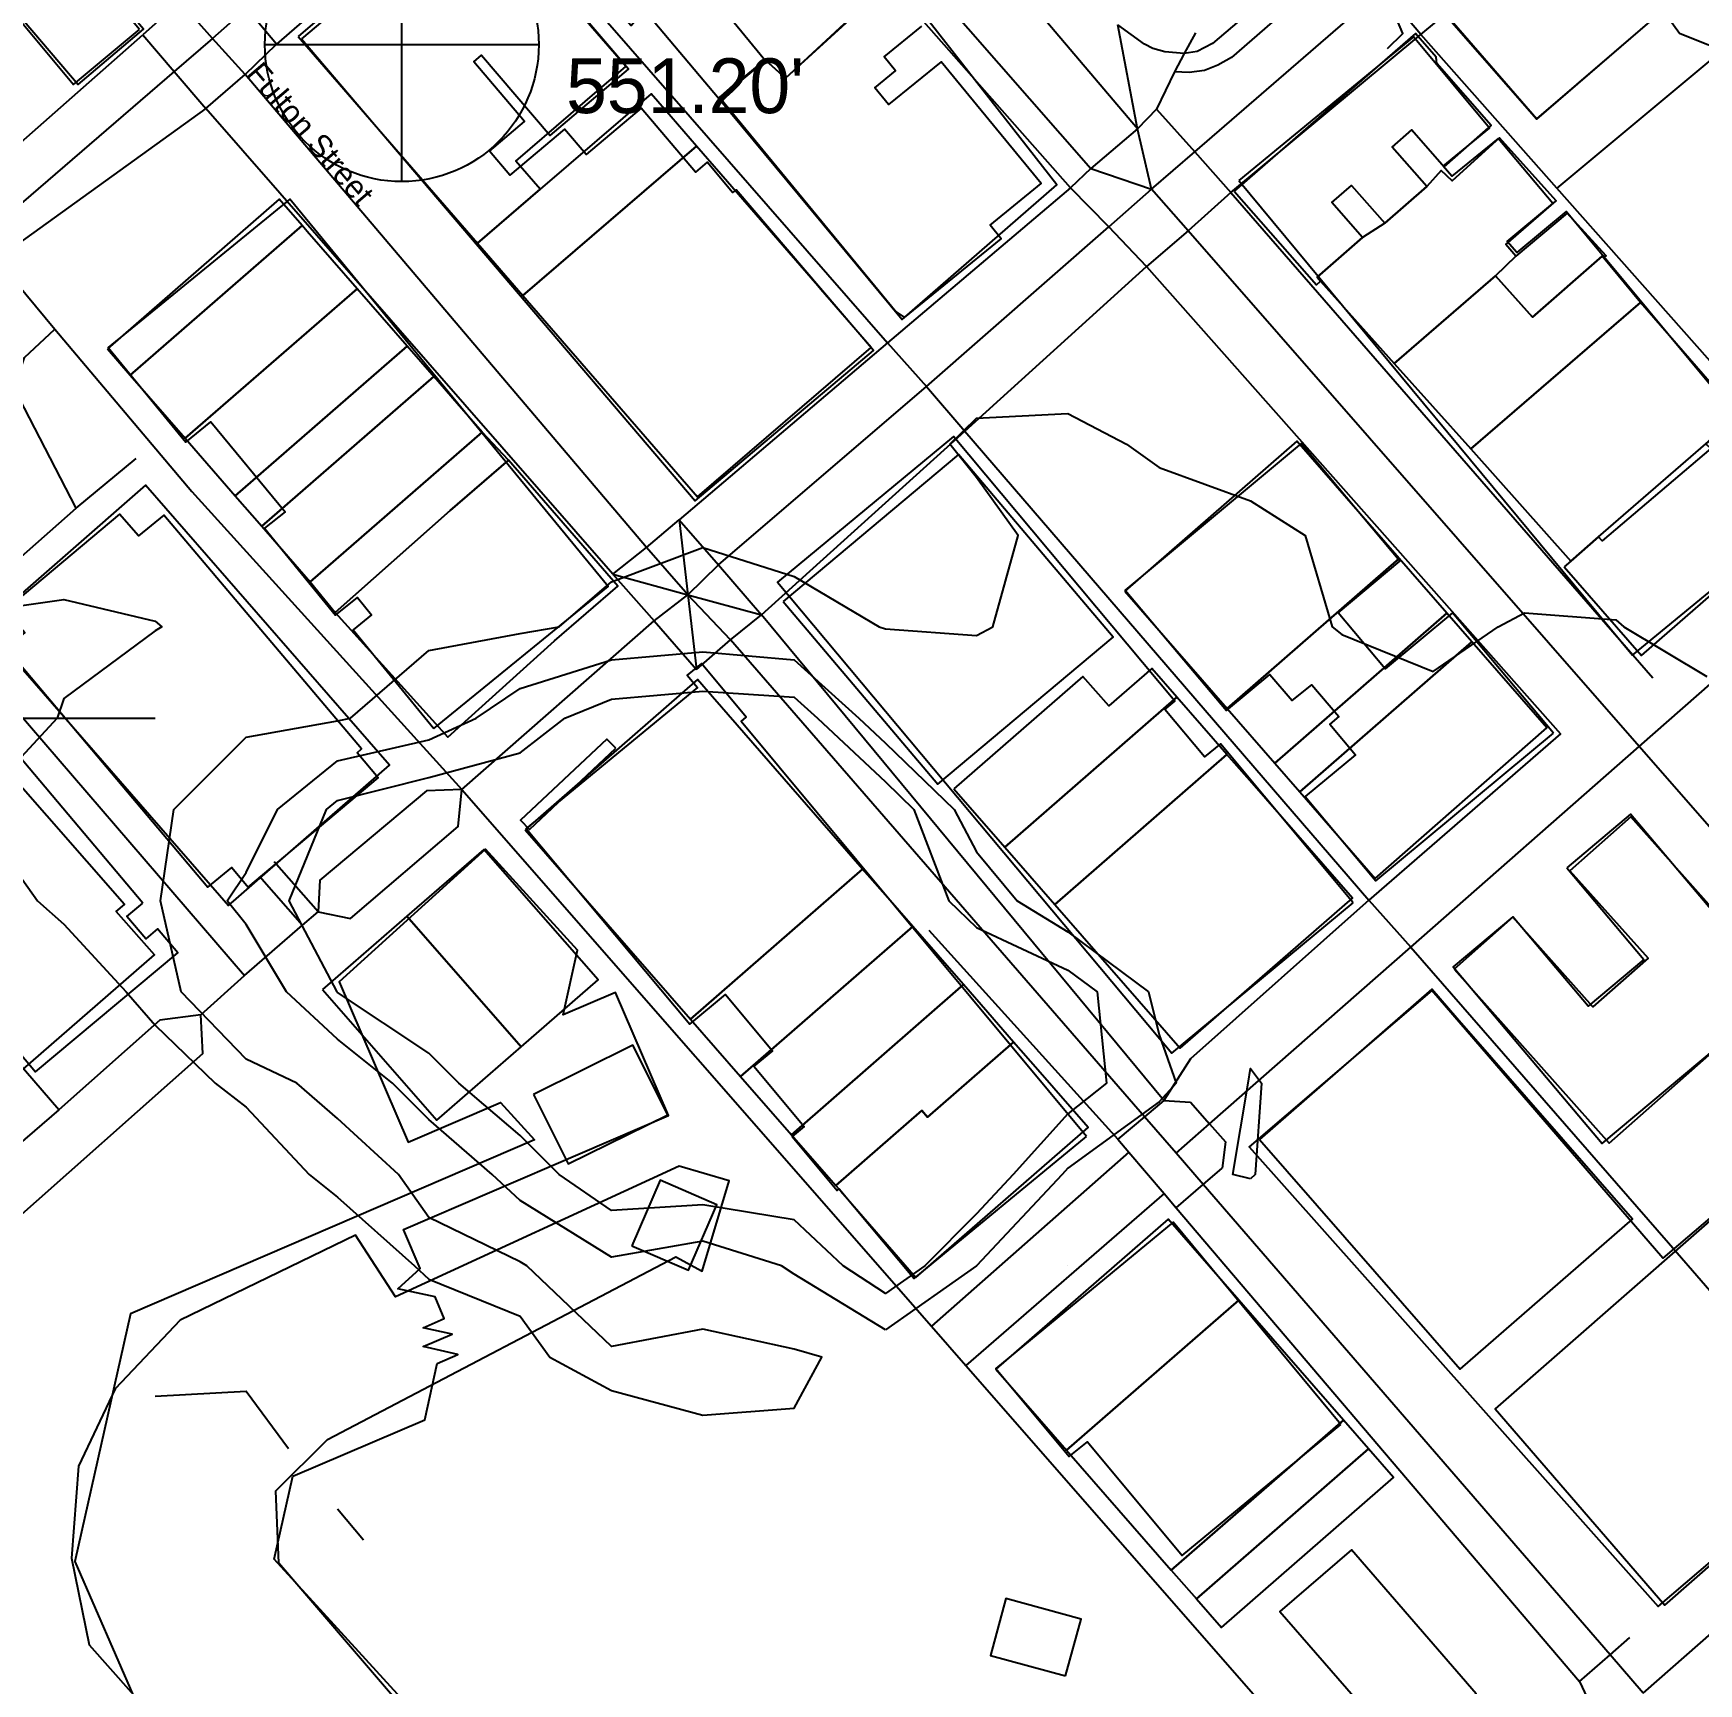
# Model space of a CAD drawing. Header units: metres. Extents: x 5999505 to 6749006, y 1851910 to 2460485.
# Drawn here: x 6329697 to 6330791, y 2150519 to 2151603 of the extents above; entities that cross this region are included whole.
import ezdxf

# ---------------------------------------------------------------- set-up
doc = ezdxf.new("R2010")
doc.units = ezdxf.units.M
for name, color, linetype in [('BENCHMARKS', 2, 'Continuous'), ('BM_LABELS', 2, 'Continuous'), ('BUILDINGS', 9, 'Continuous'), ('CL_LOCAL', 4, 'Continuous'), ('CL_MAJOR', 2, 'Continuous'), ('CL_TRAIL', 6, 'Continuous'), ('CONTOUR_1FT', 251, 'Continuous'), ('CONTOUR_INDEX', 150, 'Continuous'), ('CONTOUR_MAJOR', 92, 'Continuous'), ('ROAD_LABELS', 3, 'Continuous')]:
    doc.layers.add(name, color=color, linetype=linetype)

msp = doc.modelspace()

# ---------------------------------------------------------------- linework, layer by layer
at = {"layer": 'BENCHMARKS'}
for p, q in [((6329939.0609, 2151505.9739, 551.2), (6329939.0609, 2151685.9739, 551.2)), ((6329849.0609, 2151595.9739, 551.2), (6330029.0609, 2151595.9739, 551.2))]:
    msp.add_line(p, q, dxfattribs=at)
msp.add_circle((6329939.0609, 2151595.9739, 551.2), 90, dxfattribs=at)
at = {"layer": 'BUILDINGS'}
for points in [[(6329766.77, 2151605.8326), (6329663.1776, 2151729.7436), (6329656.6863, 2151724.336), (6329497.3798, 2151914.6044), (6329378.4751, 2151816.1934), (6329422.2906, 2151763.7691), (6329424.6497, 2151765.57), (6329444.9625, 2151741.3735), (6329453.224, 2151748.2227), (6329490.0765, 2151704.2297), (6329485.0592, 2151699.9022), (6329549.188, 2151623.2816), (6329602.5932, 2151667.6223), (6329627.8394, 2151637.56), (6329650.8537, 2151656.6662), (6329723.3966, 2151569.7826), (6329766.77, 2151605.8326)], [(6329999.1455, 2151712.34), (6330089.7765, 2151608.4881), (6330098.359, 2151618.7572), (6330147.6663, 2151560.4637), (6330178.0859, 2151585.6987), (6330191.352, 2151573.9756), (6330262.9309, 2151640.4858), (6330198.2052, 2151716.0174), (6330110.1481, 2151812.1657), (6329999.1455, 2151712.34)], [(6329623.5, 2151690.5686), (6329726.4741, 2151569.8665), (6329769.4102, 2151606.1749), (6329666.436, 2151726.8769), (6329623.5, 2151690.5686)], [(6329870.9953, 2151601.3332), (6329923.797, 2151540.4255), (6329988.8202, 2151465.4734), (6330030.0494, 2151500.9225), (6330013.9679, 2151519.477), (6330086.3032, 2151581.6845), (6330000.6414, 2151680.4711), (6329984.589, 2151698.989), (6329870.9953, 2151601.3332)], [(6329873.093, 2151599.8596), (6330131.9837, 2151296.2748), (6330249.1327, 2151395.0676), (6330158.8665, 2151500.6634), (6330156.5074, 2151498.8624), (6330139.6741, 2151518.6609), (6330132.0017, 2151512.1707), (6330096.3051, 2151554.333), (6330060.3024, 2151523.683), (6330046.0823, 2151540.5474), (6330010.0825, 2151510.2615), (6329996.7326, 2151526.0266), (6330019.7498, 2151545.4971), (6329986.3735, 2151584.7278), (6329991.3907, 2151589.0554), (6330036.6698, 2151536.256), (6330088.0173, 2151579.8864), (6329988.1757, 2151696.8479), (6329873.093, 2151599.8596)], [(6330787.9559, 2151636.0278), (6330731.9237, 2151699.8365), (6330629.2161, 2151610.7532), (6330684.9553, 2151546.9467), (6330787.9559, 2151636.0278)], [(6330630.2963, 2151610.271), (6330684.9571, 2151547.1651), (6330787.2443, 2151635.0142), (6330732.6129, 2151698.1196), (6330630.2963, 2151610.271)], [(6330147.6663, 2151560.4637), (6330267.8481, 2151415.2654), (6330369.646, 2151503.9544), (6330262.9309, 2151640.4858), (6330248.0127, 2151625.8999), (6330191.352, 2151573.9756), (6330178.0859, 2151585.6987), (6330147.6663, 2151560.4637)], [(6330486.1521, 2151499.7204), (6330540.1809, 2151438.1849), (6330542.9553, 2151440.6015), (6330540.6324, 2151443.2055), (6330570.5606, 2151469.2822), (6330550.3247, 2151492.2759), (6330563.2226, 2151503.4927), (6330585.0545, 2151478.5927), (6330612.7395, 2151502.722), (6330589.9493, 2151528.6856), (6330602.8474, 2151539.9388), (6330624.0697, 2151515.7356), (6330655.1193, 2151542.7863), (6330619.3806, 2151583.4919), (6330618.8891, 2151587.8649), (6330605.2147, 2151603.4139), (6330486.1521, 2151499.7204)], [(6330489.169, 2151506.6858), (6330747.9984, 2151194.7336), (6330866.0098, 2151291.7015), (6330704.3844, 2151486.3509), (6330671.9284, 2151459.3117), (6330665.5417, 2151466.6456), (6330695.6357, 2151491.5197), (6330659.6512, 2151534.4118), (6330629.2642, 2151509.5401), (6330623.4577, 2151516.1411), (6330653.8447, 2151541.0128), (6330603.9359, 2151601.1307), (6330489.169, 2151506.6858)], [(6329988.8202, 2151465.4734), (6330018.5741, 2151431.1511), (6330132.7288, 2151529.3126), (6330116.0086, 2151548.6005), (6330102.9747, 2151563.5984), (6330030.0494, 2151500.9225), (6329988.8202, 2151465.4734)], [(6330018.5741, 2151431.1511), (6330098.9538, 2151338.488), (6330133.3815, 2151298.7755), (6330247.5364, 2151396.9375), (6330214.415, 2151435.1464), (6330212.441, 2151437.4199), (6330148.8107, 2151510.7946), (6330132.7288, 2151529.3126), (6330018.5741, 2151431.1511)], [(6330540.6324, 2151443.2055), (6330542.9553, 2151440.6015), (6330591.3892, 2151386.43), (6330657.8833, 2151443.9903), (6330671.3525, 2151456.9864), (6330664.7345, 2151464.6863), (6330697.79, 2151493.3588), (6330660.5916, 2151534.7317), (6330629.3267, 2151506.445), (6330622.1146, 2151513.1668), (6330612.7395, 2151502.722), (6330585.0545, 2151478.5927), (6330570.5606, 2151469.2822), (6330540.6324, 2151443.2055)], [(6329745.5545, 2151396.0822), (6329760.6496, 2151378.7371), (6329873.6346, 2151477.0529), (6329858.5099, 2151494.3617), (6329745.5545, 2151396.0822)], [(6329960.2023, 2151146.5979), (6330074.6705, 2151239.9509), (6329865.484, 2151494.3407), (6329746.0018, 2151397.0251), (6329797.0632, 2151334.7117), (6329813.5832, 2151348.0463), (6329862.3276, 2151289.0288), (6329848.7588, 2151278.2184), (6329895.4672, 2151221.0381), (6329909.9212, 2151232.5694), (6329919.2049, 2151221.2066), (6329907.1101, 2151211.4762), (6329960.2023, 2151146.5979)], [(6330657.8833, 2151443.9903), (6330682.2476, 2151416.9944), (6330727.9669, 2151456.9222), (6330730.5191, 2151457.2653), (6330704.9911, 2151485.2901), (6330671.3525, 2151456.9864), (6330657.8833, 2151443.9903)], [(6329760.6496, 2151378.7371), (6329796.7912, 2151337.2625), (6329909.8058, 2151435.6146), (6329876.9148, 2151473.2759), (6329873.6346, 2151477.0529), (6329760.6496, 2151378.7371)], [(6330591.3892, 2151386.43), (6330641.6254, 2151330.4598), (6330753.123, 2151426.4248), (6330727.9669, 2151456.9222), (6330682.2476, 2151416.9944), (6330657.8833, 2151443.9903), (6330591.3892, 2151386.43)], [(6329796.7912, 2151337.2625), (6329829.6526, 2151299.5649), (6329942.6673, 2151397.9171), (6329926.2365, 2151416.7658), (6329909.8058, 2151435.6146), (6329796.7912, 2151337.2625)], [(6330641.6254, 2151330.4598), (6330707.3925, 2151256.5954), (6330725.6616, 2151272.4283), (6330796.1126, 2151333.6701), (6330817.6592, 2151352.5344), (6330753.123, 2151426.4248), (6330641.6254, 2151330.4598)], [(6329829.6526, 2151299.5649), (6329847.041, 2151279.5796), (6329960.0853, 2151377.968), (6329959.0981, 2151379.0684), (6329942.6673, 2151397.9171), (6329829.6526, 2151299.5649)], [(6329847.041, 2151279.5796), (6329878.9157, 2151243.0188), (6329991.9893, 2151341.4072), (6329975.5585, 2151360.2559), (6329960.0853, 2151377.968), (6329847.041, 2151279.5796)], [(6330703.0834, 2151252.8444), (6330753.886, 2151194.4305), (6330870.3528, 2151295.9983), (6330817.6592, 2151352.5344), (6330796.1126, 2151333.6701), (6330799.4273, 2151330.5118), (6330727.9849, 2151269.8607), (6330725.6616, 2151272.4283), (6330707.3925, 2151256.5954), (6330703.0834, 2151252.8444)], [(6329878.9157, 2151243.0188), (6329895.365, 2151222.8593), (6329970.8469, 2151289.8463), (6330009.2729, 2151322.9156), (6329991.9893, 2151341.4072), (6329878.9157, 2151243.0188)], [(6330564.3912, 2151032.0434), (6330477.0439, 2151136.522), (6330466.7163, 2151127.8691), (6330440.5987, 2151159.03), (6330447.09, 2151164.4377), (6330301.7082, 2151338.5678), (6330186.0481, 2151242.6752), (6330445.1906, 2150933.2663), (6330564.3912, 2151032.0434)], [(6330414.1906, 2151236.8676), (6330481.4255, 2151159.7867), (6330594.5281, 2151258.3593), (6330543.7824, 2151316.5182), (6330527.3512, 2151335.3665), (6330414.1906, 2151236.8676)], [(6330696.0025, 2151143.4618), (6330629.5462, 2151222.6474), (6330585.2882, 2151185.8752), (6330554.527, 2151222.5352), (6330594.9518, 2151256.4262), (6330530.2392, 2151333.7773), (6330414.5769, 2151237.5197), (6330481.0326, 2151158.3337), (6330509.653, 2151182.1275), (6330524.1635, 2151164.8968), (6330537.1431, 2151175.3483), (6330554.847, 2151154.4507), (6330548.9447, 2151149.4021), (6330565.7755, 2151129.2399), (6330532.7299, 2151101.8416), (6330579.1619, 2151046.4851), (6330696.0025, 2151143.4618)], [(6329895.365, 2151222.8593), (6329969.3274, 2151140.8796), (6330039.3283, 2151204.162), (6330081.1483, 2151240.1524), (6330009.2729, 2151322.9156), (6329970.8469, 2151289.8463), (6329895.365, 2151222.8593)], [(6330189.7538, 2151230.0478), (6330291.301, 2151109.942), (6330406.5274, 2151206.5303), (6330304.98, 2151326.6357), (6330189.7538, 2151230.0478)], [(6329664.8455, 2151214.055), (6329825.1474, 2151030.1507), (6329930.9047, 2151122.4826), (6329770.6327, 2151306.4589), (6329664.8455, 2151214.055)], [(6329679.0261, 2151199.5207), (6329811.6498, 2151042.2399), (6329827.288, 2151055.2177), (6329838.0248, 2151042.3867), (6329923.5979, 2151114.1326), (6329909.6677, 2151130.6307), (6329912.6189, 2151133.1549), (6329782.6023, 2151286.773), (6329766.0792, 2151273.0744), (6329753.5963, 2151287.3761), (6329678.6471, 2151224.645), (6329691.417, 2151209.6127), (6329679.0261, 2151199.5207)], [(6330481.4255, 2151159.7867), (6330512.895, 2151123.7398), (6330625.9687, 2151222.3491), (6330609.537, 2151241.161), (6330594.5281, 2151258.3593), (6330481.4255, 2151159.7867)], [(6330512.895, 2151123.7398), (6330529.326, 2151104.855), (6330642.4, 2151203.5008), (6330625.9687, 2151222.3491), (6330512.895, 2151123.7398)], [(6330529.326, 2151104.855), (6330578.8818, 2151048.0529), (6330691.6944, 2151146.9923), (6330642.4, 2151203.5008), (6330529.326, 2151104.855)], [(6329768.7786, 2151031.6709), (6329644.8616, 2151178.6861), (6329629.8125, 2151166.0676), (6329622.849, 2151174.4987), (6329563.8335, 2151125.1072), (6329572.5401, 2151114.8413), (6329550.9964, 2151096.4512), (6329698.414, 2150920.8441), (6329791.9534, 2150999.0774), (6329778.6033, 2151014.8425), (6329770.9307, 2151008.3524), (6329758.4508, 2151023.0182), (6329768.7786, 2151031.6709)], [(6330020.138, 2151080.025), (6330128.7998, 2150955.6004), (6330241.9341, 2151054.2077), (6330143.1719, 2151167.3369), (6330133.3018, 2151178.668), (6330020.138, 2151080.025)], [(6330389.0614, 2150878.3882), (6330162.1448, 2151151.1252), (6330165.392, 2151154.0111), (6330136.0844, 2151189.2033), (6330126.6448, 2151181.6354), (6330133.3184, 2151173.5709), (6330020.9073, 2151080.9289), (6330128.2741, 2150952.2553), (6330151.8777, 2150971.7211), (6330182.6357, 2150934.6966), (6330170.5378, 2150924.602), (6330203.6191, 2150885.0099), (6330195.6536, 2150878.5221), (6330225.2516, 2150842.9635), (6330226.4327, 2150844.046), (6330275.7649, 2150785.0244), (6330389.0614, 2150878.3882)], [(6330301.8841, 2151106.906), (6330335.3275, 2151068.5853), (6330448.5192, 2151167.1929), (6330432.059, 2151186.078), (6330403.7241, 2151161.3718), (6330386.7702, 2151180.807), (6330301.8841, 2151106.906)], [(6329534.7909, 2151092.8713), (6329661.1357, 2150948.8939), (6329664.6482, 2150951.9596), (6329690.312, 2150922.6949), (6329776.4988, 2150997.712), (6329751.386, 2151026.2803), (6329756.7284, 2151030.9329), (6329629.6576, 2151175.7168), (6329616.8478, 2151164.5725), (6329608.5161, 2151174.1072), (6329538.327, 2151113.0119), (6329546.8333, 2151103.3301), (6329534.7909, 2151092.8713)], [(6330335.3275, 2151068.5853), (6330368.2483, 2151030.8515), (6330481.4111, 2151129.4959), (6330464.9505, 2151148.3445), (6330448.5192, 2151167.1929), (6330335.3275, 2151068.5853)], [(6330079.6561, 2151133.6002), (6330073.8436, 2151139.4732), (6330017.143, 2151086.421), (6330022.9525, 2151080.1839), (6330079.6561, 2151133.6002)], [(6330368.2483, 2151030.8515), (6330450.5509, 2150936.5353), (6330563.8584, 2151034.9604), (6330497.8714, 2151110.6109), (6330481.4111, 2151129.4959), (6330368.2483, 2151030.8515)], [(6330704.6531, 2151054.9208), (6330755.4421, 2150994.7959), (6330718.8533, 2150964.1498), (6330669.2245, 2151022.809), (6330629.9805, 2150990.0004), (6330728.0752, 2150873.7838), (6330846.103, 2150972.5718), (6330746.555, 2151090.2562), (6330704.6531, 2151054.9208)], [(6330630.6413, 2150988.3931), (6330732.5319, 2150874.0749), (6330844.9375, 2150973.3823), (6330830.1576, 2150989.9597), (6330831.7656, 2150993.0775), (6330746.8038, 2151088.4338), (6330706.8068, 2151053.1192), (6330758.1152, 2150995.5749), (6330721.867, 2150963.579), (6330669.3103, 2151022.5535), (6330630.6413, 2150988.3931)], [(6329942.3945, 2151023.1413), (6330017.5867, 2150937.4018), (6330068.0876, 2150981.2939), (6329992.925, 2151067.0696), (6329942.3945, 2151023.1413)], [(6330128.7998, 2150955.6004), (6330161.7204, 2150917.8664), (6330274.8548, 2151016.4738), (6330258.3943, 2151035.3225), (6330241.9341, 2151054.2077), (6330128.7998, 2150955.6004)], [(6329887.0241, 2150975.1027), (6329962.1564, 2150889.2178), (6330017.5867, 2150937.4018), (6329942.3945, 2151023.1413), (6329887.0241, 2150975.1027)], [(6330161.7204, 2150917.8664), (6330195.1058, 2150879.6188), (6330308.2402, 2150978.2263), (6330291.3153, 2150997.625), (6330274.8548, 2151016.4738), (6330161.7204, 2150917.8664)], [(6330195.1058, 2150879.6188), (6330224.282, 2150846.2117), (6330280.805, 2150895.4794), (6330284.6083, 2150891.1521), (6330341.1904, 2150940.4922), (6330324.2361, 2150959.8911), (6330308.2402, 2150978.2263), (6330195.1058, 2150879.6188)], [(6330502.8644, 2150876.543), (6330634.666, 2150725.4621), (6330747.8873, 2150824.0707), (6330632.5461, 2150956.2661), (6330616.0563, 2150975.1513), (6330502.8644, 2150876.543)], [(6330025.6221, 2150906.0981), (6330048.5134, 2150860.364), (6330113.8651, 2150892.7749), (6330090.9738, 2150938.5089), (6330025.6221, 2150906.0981)], [(6330224.282, 2150846.2117), (6330227.5623, 2150842.4347), (6330276.9732, 2150785.8518), (6330390.1367, 2150884.423), (6330357.1573, 2150922.1937), (6330341.1904, 2150940.4922), (6330284.6083, 2150891.1521), (6330280.805, 2150895.4794), (6330224.282, 2150846.2117)], [(6329721.9789, 2150601.3569), (6329733.5534, 2150544.3567), (6330018.1288, 2150223.5936), (6330079.7741, 2150207.8316), (6330137.9558, 2150209.1732), (6330232.6264, 2150253.7946), (6330170.5054, 2150343.54), (6330124.2666, 2150329.8308), (6330082.4149, 2150336.4372), (6329858.1894, 2150598.0865), (6329856.3824, 2150645.5403), (6329890.3016, 2150679.229), (6330119.2216, 2150799.4186), (6330136.4328, 2150789.8839), (6330154.2106, 2150849.2273), (6330121.2934, 2150858.8913), (6329934.9434, 2150773.0838), (6329908.6985, 2150813.6757), (6329793.5115, 2150757.829), (6329750.6179, 2150712.6003), (6329726.6676, 2150661.7909), (6329721.9789, 2150601.3569)], [(6330090.1519, 2150806.5752), (6330127.5302, 2150790.6125), (6330146.0512, 2150833.4208), (6330108.9689, 2150849.7452), (6330090.1519, 2150806.5752)], [(6330556.3005, 2150689.1521), (6330446.0365, 2150822.2167), (6330329.4927, 2150725.9667), (6330377.6622, 2150668.0471), (6330389.7571, 2150677.7777), (6330451.8545, 2150602.9963), (6330556.3005, 2150689.1521)], [(6330329.5477, 2150725.5294), (6330375.9687, 2150672.3571), (6330489.1325, 2150770.9651), (6330459.1723, 2150805.2886), (6330442.7115, 2150824.1372), (6330329.5477, 2150725.5294)], [(6330375.9687, 2150672.3571), (6330444.7725, 2150593.4794), (6330557.9657, 2150692.0874), (6330492.0936, 2150767.5549), (6330489.1325, 2150770.9651), (6330375.9687, 2150672.3571)], [(6330444.7725, 2150593.4794), (6330461.2624, 2150574.5941), (6330574.4263, 2150673.2024), (6330557.9657, 2150692.0874), (6330444.7725, 2150593.4794)], [(6330461.2624, 2150574.5941), (6330477.7233, 2150555.7454), (6330590.8873, 2150654.3538), (6330574.4263, 2150673.2024), (6330461.2624, 2150574.5941)], [(6330375.3053, 2150523.8931), (6330385.5764, 2150561.3083), (6330336.1625, 2150574.8212), (6330325.8914, 2150537.406), (6330375.3053, 2150523.8931)]]:
    msp.add_lwpolyline(points, close=True, dxfattribs=at)
for points in [[(6330129.2858, 2151645.0802), (6330177.7373, 2151586.0656), (6330147.939, 2151561.5537), (6330263.9932, 2151420.4306), (6330269.5306, 2151416.7443), (6330332.9575, 2151468.2854), (6330325.7069, 2151477.4469), (6330359.3383, 2151504.8401), (6330359.3383, 2151504.8401), (6330293.4759, 2151584.7497), (6330258.9594, 2151556.6357), (6330249.9657, 2151567.6319), (6330263.5373, 2151578.8066), (6330255.9937, 2151587.9705), (6330280.7747, 2151608.1549)], [(6330098.5737, 2150334.3018), (6329855.1919, 2150600.6233), (6329867.3628, 2150655.1342), (6329954.1173, 2150692.2835), (6329962.3347, 2150729.3514), (6329975.8618, 2150735.0652), (6329953.0478, 2150740.35), (6329972.1634, 2150748.5664), (6329953.1497, 2150752.7277), (6329966.9729, 2150758.8032), (6329960.9362, 2150773.0518), (6329936.3641, 2150778.3511), (6329951.1263, 2150791.7003), (6329940.2012, 2150817.2755), (6330114.3008, 2150892.298), (6330079.507, 2150973.0447), (6330045.1004, 2150958.4008), (6330054.5347, 2151000.9198), (6329994.1284, 2151067.3145), (6329897.8777, 2150980.0011), (6329943.312, 2150874.7736), (6330003.8937, 2150900.8522), (6330026.2558, 2150876.2752), (6329760.6951, 2150761.9586), (6329760.6951, 2150761.9586), (6329724.1879, 2150599.1542), (6329777.683, 2150476.3845)], [(6330841.38, 2150861.2038), (6330767.8972, 2150798.4578), (6330616.0799, 2150974.4594), (6330495.9673, 2150871.6847), (6330764.8463, 2150569.4802), (6330764.8463, 2150569.4802), (6330941.3242, 2150720.2157)], [(6330830.363, 2150850.6632), (6330657.573, 2150699.352), (6330657.573, 2150699.352), (6330769.0731, 2150570.3193), (6330943.0742, 2150722.7863)]]:
    msp.add_lwpolyline(points, dxfattribs=at)
at = {"layer": 'CL_LOCAL'}
for points in [[(6329660.1569, 2152091.9861), (6329944.6768, 2151759.3899), (6329966.2125, 2151734.2007), (6329987.4628, 2151709.924), (6330075.7739, 2151609.0403), (6330258.3757, 2151400.125), (6330283.8962, 2151371.2261)], [(6329359.0525, 2151823.9629), (6329470.2999, 2151693.9803), (6329642.3369, 2151490.9006), (6329661.5782, 2151468.2058), (6329672.6924, 2151454.971), (6329710.9353, 2151408.9281), (6329801.1326, 2151302.2391), (6329978.51, 2151106.5446)], [(6329966.2125, 2151734.2007), (6329836.8904, 2151619.6722), (6329814.6625, 2151599.9768)], [(6330635.0797, 2151696.7722), (6330598.6157, 2151684.8023), (6330588.4636, 2151683.2109), (6330578.9206, 2151680.8499), (6330569.7217, 2151677.576), (6330561.3307, 2151672.7663), (6330498.2686, 2151619.1464), (6330471.8863, 2151596.6449), (6330461.8516, 2151591.5211), (6330453.3712, 2151590.0981), (6330440.4868, 2151591.2234), (6330432.7686, 2151593.3984), (6330427.1071, 2151596.2483), (6330409.6296, 2151608.9889)], [(6330904.7354, 2151268.52), (6330698.298, 2151501.692), (6330608.8135, 2151602.729), (6330583.6804, 2151632.4254)], [(6330855.8897, 2151633.4317), (6330698.298, 2151501.692)], [(6330422.4888, 2151540.6193), (6330409.6296, 2151608.9889)], [(6329725.1173, 2151291.47), (6329687.6196, 2151363.9386), (6329686.946, 2151378.2159), (6329691.1775, 2151390.3047), (6329710.9353, 2151408.9281)], [(6330283.8962, 2151371.2261), (6330309.0334, 2151342.0391), (6330574.5735, 2151033.7074), (6330602.1592, 2151002.8622)], [(6329523.0311, 2151116.6696), (6329637.594, 2151214.2068), (6329725.1173, 2151291.47), (6329764.3894, 2151324.0587)], [(6329637.594, 2151214.2068), (6329835.582, 2150984.1914)], [(6329978.51, 2151106.5446), (6330287.2889, 2150753.8377), (6330309.8756, 2150728.0212), (6330609.4857, 2150385.4417)], [(6329884.1037, 2151026.1335), (6329855.1278, 2151058.884)], [(6329845.6448, 2151049.6054), (6329873.8034, 2151017.2621)], [(6330602.1592, 2151002.8622), (6330771.525, 2150808.44)], [(6330771.525, 2150808.44), (6330795.9994, 2150780.4968), (6330828.4822, 2150742.8399), (6330885.7683, 2150678.0018)], [(6330598.2678, 2150471.8193), (6330610.5158, 2150482.3497), (6330623.6197, 2150493.6377), (6330645.194, 2150512.2104), (6330563.1548, 2150606.7058), (6330516.2286, 2150566.3149), (6330598.2678, 2150471.8193)]]:
    msp.add_lwpolyline(points, dxfattribs=at)
at = {"layer": 'CL_MAJOR'}
for points in [[(6329790.6952, 2152208.4698), (6329808.228, 2152188.3012), (6329917.7653, 2152060.519), (6329944.1494, 2152029.8651), (6329974.6363, 2151995.6824), (6330079.6655, 2151875.4014), (6330121.8713, 2151826.6322), (6330209.081, 2151723.6463), (6330392.0048, 2151514.6565), (6330431.8045, 2151501.0407)], [(6330447.9909, 2150867.4915), (6330427.2057, 2150891.4363), (6330155.1145, 2151204.884), (6330127.0499, 2151234.4228), (6330099.7899, 2151265.5934), (6329836.0644, 2151576.3177), (6329814.6625, 2151599.9768), (6329793.2649, 2151624.1456), (6329517.1336, 2151936.3223), (6329502.0075, 2151953.413)], [(6330422.4888, 2151540.6193), (6330340.1541, 2151637.9213), (6330284.5256, 2151700.8174)], [(6330447.9909, 2150867.4915), (6330469.9516, 2150886.7526), (6330602.1592, 2151002.8622), (6330752.3706, 2151134.7348), (6330904.7354, 2151268.52), (6331001.1949, 2151353.2138), (6331056.7445, 2151401.9814), (6331352.8483, 2151661.9811)], [(6330431.8045, 2151501.0407), (6330460.166, 2151525.4555), (6330583.6804, 2151632.4254)], [(6329814.6625, 2151599.9768), (6329789.4882, 2151578.3398), (6329661.5782, 2151468.2058), (6329521.5201, 2151359.7744), (6329500.3017, 2151345.2773)], [(6330431.8045, 2151501.0407), (6330422.4888, 2151540.6193)], [(6329978.51, 2151106.5446), (6330105.019, 2151217.3106), (6330127.0499, 2151234.4228), (6330147.198, 2151254.2083), (6330283.8962, 2151371.2261), (6330403.733, 2151476.2595), (6330431.8045, 2151501.0407)], [(6330943.0531, 2150916.8015), (6330752.3706, 2151134.7348), (6330455.813, 2151473.5743), (6330431.8045, 2151501.0407)], [(6329884.1037, 2151026.1335), (6329905.2828, 2151021.6266), (6329976.1704, 2151082.2073), (6329978.51, 2151106.5446)], [(6329978.51, 2151106.5446), (6329955.2643, 2151105.6438), (6329885.1537, 2151046.8771), (6329884.1037, 2151026.1335)], [(6329806.9141, 2150958.287), (6329835.582, 2150984.1914), (6329873.8034, 2151017.2621), (6329884.1037, 2151026.1335)], [(6329649.6888, 2150818.7225), (6329677.454, 2150816.8553), (6329808.2581, 2150932.9), (6329806.9141, 2150958.287)], [(6329806.9141, 2150958.287), (6329780.1305, 2150954.7941), (6329713.5635, 2150895.853)], [(6329713.5635, 2150895.853), (6329652.8246, 2150843.6357), (6329649.6888, 2150818.7225)], [(6330754.8271, 2150512.6941), (6330733.1422, 2150537.7747), (6330465.8145, 2150846.8841), (6330447.9909, 2150867.4915)], [(6330754.8271, 2150512.6941), (6330846.5944, 2150593.0205)]]:
    msp.add_lwpolyline(points, dxfattribs=at)
at = {"layer": 'CL_TRAIL'}
for points in [[(6330105.7846, 2151812.4929), (6329987.4628, 2151709.924), (6329856.7701, 2151596.2077)], [(6330378.6257, 2151501.951), (6330194.0889, 2151710.7722)], [(6330483.918, 2151498.865), (6330608.8135, 2151602.729), (6330740.1696, 2151711.9653)], [(6330572.7802, 2151664.6262), (6330484.2656, 2151587.5506), (6330475.4616, 2151582.4167), (6330466.7016, 2151579.0663), (6330456.6102, 2151577.7294), (6330446.9732, 2151578.209)], [(6329815.9371, 2151644.4198), (6329793.2649, 2151624.1456), (6329768.9688, 2151602.3922)], [(6329856.7701, 2151596.2077), (6329836.8904, 2151619.6722), (6329815.9371, 2151644.4198)], [(6329508.9737, 2151373.4579), (6329642.3369, 2151490.9006), (6329768.9688, 2151602.3922)], [(6329768.9688, 2151602.3922), (6329789.4882, 2151578.3398), (6329810.2108, 2151554.0309)], [(6329810.2108, 2151554.0309), (6329836.0644, 2151576.3177), (6329856.7701, 2151596.2077)], [(6330460.6916, 2151603.6907), (6330453.3712, 2151590.0981), (6330446.9732, 2151578.209)], [(6330446.9732, 2151578.209), (6330434.9911, 2151553.6232)], [(6329810.2108, 2151554.0309), (6329672.6924, 2151454.971), (6329526.5357, 2151349.6846), (6329482.9073, 2151311.2342), (6329412.5538, 2151247.9561), (6329379.2325, 2151215.6829), (6329366.148, 2151203.2303), (6329248.3757, 2151103.9731), (6329250.6747, 2151077.1947)], [(6330077.6678, 2151248.0815), (6329810.2108, 2151554.0309)], [(6330434.9911, 2151553.6232), (6330422.4888, 2151540.6193), (6330392.0048, 2151514.6565), (6330378.6257, 2151501.951)], [(6330434.9911, 2151553.6232), (6330460.166, 2151525.4555), (6330483.918, 2151498.865), (6330455.813, 2151473.5743), (6330428.5447, 2151450.2427), (6330403.733, 2151476.2595), (6330378.6257, 2151501.951)], [(6330378.6257, 2151501.951), (6330258.3757, 2151400.125), (6330121.3899, 2151283.765)], [(6330483.918, 2151498.865), (6330761.18, 2151179.8077)], [(6330428.5447, 2151450.2427), (6330700.6579, 2151142.9867), (6330574.5735, 2151033.7074), (6330457.4961, 2150929.4152), (6330439.9535, 2150902.181), (6330175.5568, 2151221.2448), (6330309.0334, 2151342.0391), (6330428.5447, 2151450.2427)], [(6330077.6678, 2151248.0815), (6330099.7899, 2151265.5934), (6330121.3899, 2151283.765)], [(6330121.3899, 2151283.765), (6330147.198, 2151254.2083), (6330175.5568, 2151221.2448)], [(6330121.3899, 2151283.765), (6330127.0499, 2151234.4228), (6330132.6542, 2151185.4451)], [(6329713.5635, 2150895.853), (6329523.0311, 2151116.6696), (6329412.5538, 2151247.9561), (6329399.8723, 2151263.0242)], [(6330077.6678, 2151248.0815), (6330127.0499, 2151234.4228), (6330175.5568, 2151221.2448)], [(6330077.6678, 2151248.0815), (6330105.019, 2151217.3106), (6330132.6542, 2151185.4451)], [(6330132.6542, 2151185.4451), (6330155.1145, 2151204.884), (6330175.5568, 2151221.2448)], [(6330285.4131, 2151013.9841), (6330409.6481, 2150876.6535), (6330416.9913, 2150868.0374), (6330440.0367, 2150840.9794), (6330448.0473, 2150831.5569), (6330713.1887, 2150520.2808)], [(6330439.9535, 2150902.181), (6330427.2057, 2150891.4363), (6330409.6481, 2150876.6535)], [(6330439.9535, 2150902.181), (6330457.3794, 2150900.9456)], [(6330457.3794, 2150900.9456), (6330469.9516, 2150886.7526), (6330480.4332, 2150874.9069)], [(6330480.4332, 2150874.9069), (6330478.2396, 2150857.595)], [(6330416.9913, 2150868.0374), (6330287.2889, 2150753.8377)], [(6330448.0473, 2150831.5569), (6330465.8145, 2150846.8841), (6330478.2396, 2150857.595)], [(6330440.0367, 2150840.9794), (6330309.8756, 2150728.0212)], [(6330713.1887, 2150520.2808), (6330733.1422, 2150537.7747), (6330746.189, 2150549.2452)], [(6330713.1887, 2150520.2808), (6330718.1708, 2150509.609)]]:
    msp.add_lwpolyline(points, dxfattribs=at)
at = {"layer": 'CONTOUR_1FT'}
for points, elevation in [([(6330586.8765, 2151593.3947), (6330596.8765, 2151603.3947), (6330586.8765, 2151627.3947)], 293), ([(6330811.2995, 2151513.3947), (6330826.8765, 2151527.3602), (6330841.6384, 2151543.3947), (6330843.0927, 2151573.3947), (6330826.8765, 2151585.3947), (6330796.8765, 2151596.0974), (6330778.8765, 2151603.3947), (6330766.8765, 2151619.7583)], 292)]:
    msp.add_lwpolyline(points, dxfattribs=dict(at, elevation=elevation))
at = {"layer": 'CONTOUR_INDEX'}
for points, elevation in [([(6329656.8765, 2151093.3947), (6329699.5688, 2151033.3947), (6329716.8765, 2151018.0101), (6329757.9788, 2150973.3947), (6329776.8765, 2150951.5765), (6329816.4991, 2150913.3947), (6329836.8765, 2150897.7425), (6329878.2278, 2150853.3947), (6329896.8765, 2150838.4758), (6329947.4219, 2150793.3947), (6329956.8765, 2150784.728), (6330016.8765, 2150760.2912), (6330036.3765, 2150733.3947), (6330076.8765, 2150711.5028), (6330136.8765, 2150695.2129), (6330196.8765, 2150699.921), (6330215.1523, 2150733.3947), (6330196.8765, 2150738.6336), (6330136.8765, 2150751.7353), (6330076.8765, 2150740.4535), (6330021.27, 2150793.3947), (6330016.8765, 2150795.9753), (6329956.8765, 2150825.2314), (6329936.8765, 2150853.3947), (6329896.8765, 2150890.1947), (6329870.1072, 2150913.3947), (6329836.8765, 2150929.277), (6329794.0193, 2150973.3947), (6329780.4782, 2151033.3947), (6329789.344, 2151093.3947), (6329836.8765, 2151140.9271), (6329896.8765, 2151151.5638), (6329905.3785, 2151153.3947), (6329956.8765, 2151197.7152), (6330016.8765, 2151209.0573), (6330042.5907, 2151213.3947), (6330076.8765, 2151243.0243), (6330136.8765, 2151265.4326), (6330196.8765, 2151246.4559), (6330252.7385, 2151213.3947), (6330256.8765, 2151212.0687), (6330316.8765, 2151207.5882), (6330327.4647, 2151213.3947), (6330344.2678, 2151273.3947), (6330316.8765, 2151311.5765), (6330299.3155, 2151333.3947), (6330316.8765, 2151350.5375), (6330376.8765, 2151353.6447), (6330415.4479, 2151333.3947), (6330436.8765, 2151318.1404), (6330496.8765, 2151296.2518), (6330532.8765, 2151273.3947), (6330550.5607, 2151213.3947), (6330556.8765, 2151208.3947), (6330616.8765, 2151184.1264), (6330659.7336, 2151213.3947), (6330676.8765, 2151222.6254), (6330736.8765, 2151217.8807), (6330742.1512, 2151213.3947), (6330796.8765, 2151180.8457)], 290), ([(6329656.8765, 2151222.8684), (6329716.8765, 2151231.2325), (6329776.8765, 2151217.1447), (6329781.3209, 2151213.3947), (6329776.8765, 2151210.8415), (6329716.8765, 2151166.2518), (6329712.4862, 2151153.3947), (6329656.8765, 2151093.3947)], 290), ([(6330229.2344, 2150793.3947), (6330196.8765, 2150823.632), (6330136.8765, 2150833.6018), (6330076.8765, 2150829.8232), (6330042.5525, 2150853.3947), (6330016.8765, 2150879.0708), (6329976.5623, 2150913.3947), (6329956.8765, 2150933.115), (6329896.8765, 2150973.0262), (6329896.4791, 2150973.3947), (6329865.1396, 2151033.3947), (6329889.6429, 2151093.3947), (6329896.8765, 2151099.2534), (6329956.8765, 2151114.2556), (6330016.8765, 2151130.547), (6330046.3008, 2151153.3947), (6330076.8765, 2151165.7674), (6330136.8765, 2151171.1361), (6330196.8765, 2151167.1732), (6330212.1887, 2151153.3947), (6330256.8765, 2151111.4762), (6330275.61, 2151093.3947), (6330298.6696, 2151033.3947), (6330316.8765, 2151015.7653), (6330376.8765, 2150987.7163), (6330396.0899, 2150973.3947), (6330402.3063, 2150913.3947), (6330376.8765, 2150893.3471), (6330340.979, 2150853.3947), (6330316.8765, 2150827.6999), (6330282.7655, 2150793.3947), (6330256.8765, 2150775.2518), (6330229.2344, 2150793.3947)], 280), ([(6330496.8765, 2150850.5375), (6330485.338, 2150853.3947), (6330495.3623, 2150913.3947), (6330496.8765, 2150923.1906), (6330504.0406, 2150913.3947), (6330499.8765, 2150853.3947), (6330496.8765, 2150850.5375)], 290), ([(6330376.8765, 2150793.3947), (6330376.8765, 2150793.3947), (6330376.8765, 2150793.3947), (6330376.8765, 2150793.3947), (6330376.8765, 2150793.3947)], 290), ([(6329776.8765, 2150707.8064), (6329836.8765, 2150711.0218), (6329864.6265, 2150673.3947)], 290), ([(6329896.8765, 2150633.7024), (6329913.7995, 2150613.3947)], 290)]:
    msp.add_lwpolyline(points, dxfattribs=dict(at, elevation=elevation))
at = {"layer": 'CONTOUR_MAJOR', "elevation": 285}
msp.add_lwpolyline([(6330256.8765, 2150751.4423), (6330196.8765, 2150788.0569), (6330188.6739, 2150793.3947), (6330136.8765, 2150809.6975), (6330076.8765, 2150799.211), (6330016.8765, 2150836.2979), (6329998.4149, 2150853.3947), (6329956.8765, 2150889.6684), (6329932.9684, 2150913.3947), (6329896.8765, 2150942.32), (6329863.3665, 2150973.3947), (6329836.8765, 2151017.6751), (6329824.4021, 2151033.3947), (6329836.8765, 2151051.9568), (6329857.3501, 2151093.3947), (6329896.8765, 2151125.4086), (6329956.8765, 2151139.09), (6329987.8442, 2151153.3947), (6330016.8765, 2151172.9127), (6330076.8765, 2151191.6518), (6330136.8765, 2151196.9981), (6330196.8765, 2151191.6031), (6330239.338, 2151153.3947), (6330256.8765, 2151136.9431), (6330301.9952, 2151093.3947), (6330316.8765, 2151065.4739), (6330343.3976, 2151033.3947), (6330376.8765, 2151012.8419), (6330429.7978, 2150973.3947), (6330436.8765, 2150945.1436), (6330448.0436, 2150913.3947), (6330436.8765, 2150901.103), (6330376.8765, 2150857.6753), (6330373.0303, 2150853.3947), (6330316.8765, 2150793.5313), (6330316.7406, 2150793.3947), (6330256.8765, 2150751.4423)], dxfattribs=at)
at = {"layer": 'IMG_ALIGN_FAR'}
msp.add_line((6329296.8765, 2151153.3947, 275.3327), (6329776.8765, 2151153.3947, 275.3327), dxfattribs=at)

# ---------------------------------------------------------------- texts
at = {"layer": 'BM_LABELS'}
msp.add_text("551.20'", height=36, dxfattribs=at).set_placement((6330047.0609, 2151550.9739, 551.2))
at = {"layer": 'ROAD_LABELS'}
msp.add_text('Fulton Street', height=15, rotation=310.4541, dxfattribs=at).set_placement((6329836.0644, 2151576.3177))

doc.saveas('drawing.dxf')
